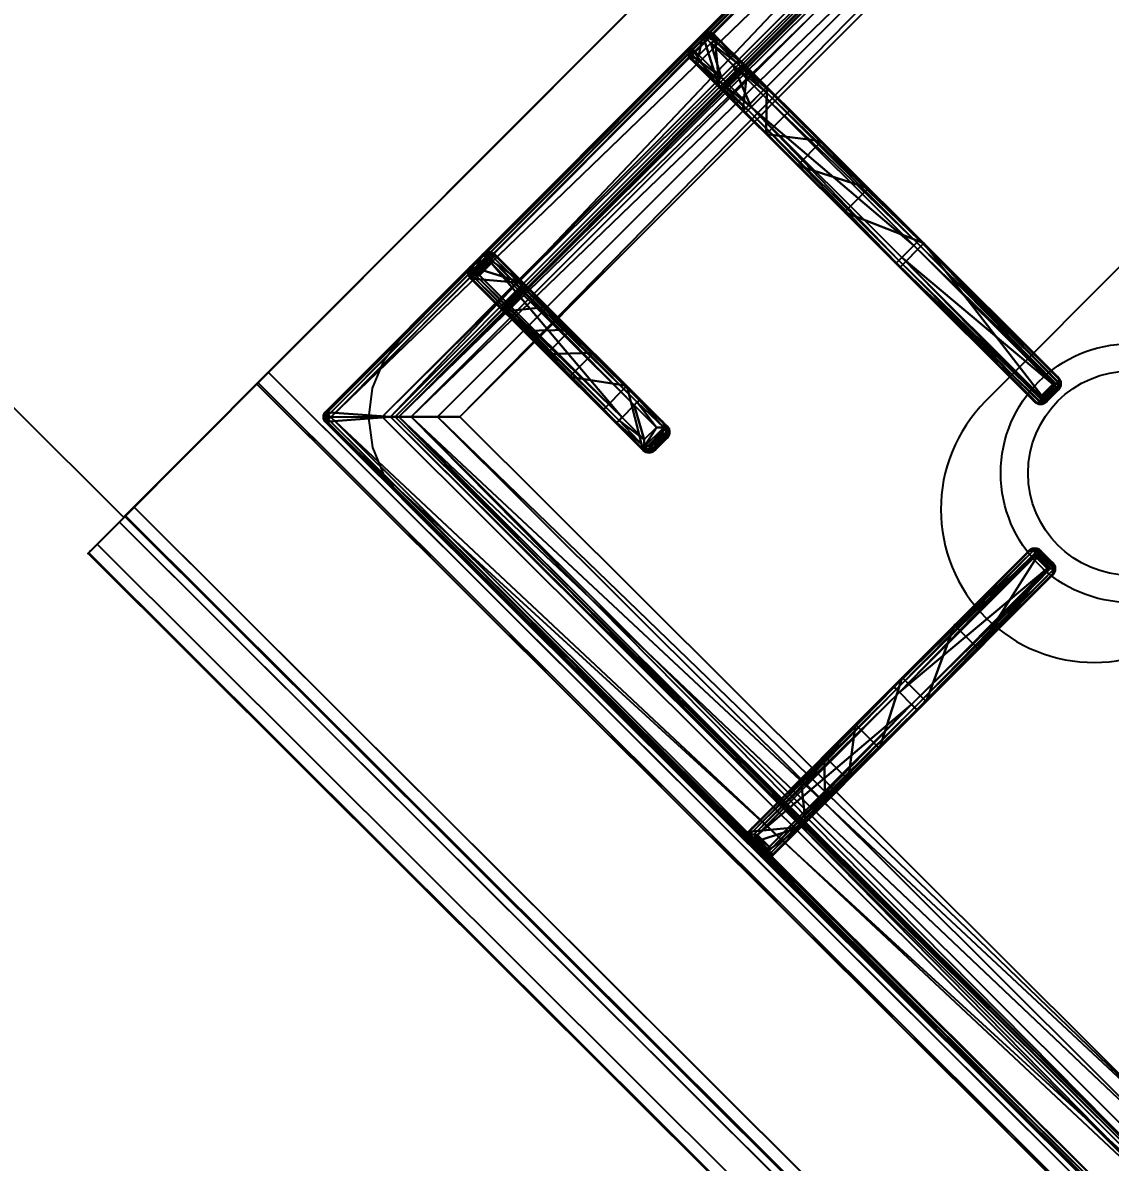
# Model space of a CAD drawing. Header units: millimetres. Extents: x 89237 to 96871, y -22823 to -19192.
# Drawn here: x 90952.78 to 90984.71, y -21313.73 to -21280.25 of the extents above; entities that cross this region are included whole.
import ezdxf

# ---------------------------------------------------------------- set-up
doc = ezdxf.new("R2010")
doc.units = ezdxf.units.MM
doc.header["$LTSCALE"] = 5
doc.linetypes.add('CONTINUA', pattern=[0])
doc.layers.get('DEFPOINTS').update_dxf_attribs({"linetype": 'CONTINUA'})
for name, color, linetype in [('200-EquipBlack-3d', 250, 'Continuous'), ('200-EquipBorder-2d', 9, 'Continuous'), ('200-EquipID-2d', 7, 'Continuous'), ('200-EquipInternal-2d', 252, 'Continuous'), ('200-EquipSteel-3d', 9, 'Continuous'), ('HG-006 Yazı 001', 1, 'Continuous')]:
    doc.layers.add(name, color=color, linetype=linetype)
doc.layers.add('200-InsPoint-3D', color=3, linetype='Continuous', plot=False)
doc.styles.add('ROMANS', font='micross.ttf')
doc.dimstyles.new('MSC Model 1-1', dxfattribs={"dimscale": 5, "dimtxt": 2.5, "dimasz": 2.5, "dimexe": 1.25, "dimexo": 0.625, "dimgap": 1, "dimtad": 1, "dimdec": 0, "dimdsep": 46, "dimtxsty": 'ROMANS', "dimcen": 2.5, "dimclrd": 256, "dimclre": 256, "dimclrt": 256, "dimadec": 0, "dimazin": 0, "dimtfac": 1, "dimtdec": 0, "dimtmove": 0, "dimatfit": 3, "dimfxl": 1, "dimtolj": 1, "dimtzin": 0, "dimarcsym": 0})

# ---------------------------------------------------------------- blocks, each defined once
blk = doc.blocks.new('ELECTROLUX-MC7-BODY400X250')
at = {"layer": '200-EquipBorder-2d'}
blk.add_line((0, -655), (0, 0), dxfattribs=at)
at = {"layer": '200-EquipSteel-3d'}
for points, invisible_edges in [([(0, -655, 650), (0, -655, 900), (0, -2, 900), (0, -102, 724)], 12), ([(0, -102, 724), (0, -655, 650), (0, -102, 650)], 1)]:
    blk.add_3dface(points, dxfattribs=dict(at, invisible_edges=invisible_edges))
for points in [[(0, -655, 650), (0, -102, 650), (400, -102, 650), (400, -655, 650)], [(0, -655, 650), (400, -655, 650), (400, -655, 900), (0, -655, 900)]]:
    blk.add_3dface(points, dxfattribs=at)
blk = doc.blocks.new('ELECTROLUX-MC-CRUSCOTTO400')
at = {"layer": '200-EquipBorder-2d'}
for p, q in [((0, 0), (0, -75)), ((0, -75), (400, -75))]:
    blk.add_line(p, q, dxfattribs=at)
at = {"layer": '200-EquipSteel-3d'}
for points in [[(0, -55.83, 654.41), (0, 0, 660.54), (400, 0, 660.54), (400, -55.83, 654.41)], [(0, 0, 660.54), (0, 0, 900), (400, 0, 900), (400, 0, 660.54)], [(0, 0, 900), (0, -62, 900), (400, -62, 900), (400, 0, 900)], [(0, -4.32, 810.26), (0, -59.37, 692.2), (400, -59.37, 692.2), (400, -4.32, 810.26)], [(0, -71.19, 877.81), (0, -4.82, 813.08), (400, -4.82, 813.08), (400, -71.19, 877.81)], [(0, -59.7, 690.72), (0, -59.7, 657.89), (400, -59.7, 657.89), (400, -59.7, 690.72)], [(0, -74.75, 884.46), (0, -71.19, 877.81), (400, -71.19, 877.81), (400, -74.75, 884.46)]]:
    blk.add_3dface(points, dxfattribs=at)
for points, invisible_edges in [([(0, -4.12, 811.75), (0, -4.1, 810.99), (400, -4.1, 810.99), (400, -4.12, 811.75)], 10), ([(0, -4.1, 810.99), (0, -4.32, 810.26), (400, -4.32, 810.26), (400, -4.1, 810.99)], 8), ([(0, -4.36, 812.47), (0, -4.12, 811.75), (400, -4.12, 811.75), (400, -4.36, 812.47)], 10), ([(0, -4.82, 813.08), (0, -4.36, 812.47), (400, -4.36, 812.47), (400, -4.82, 813.08)], 2), ([(0, -57.28, 654.56), (0, -55.83, 654.41), (400, -55.83, 654.41), (400, -57.28, 654.56)], 8), ([(0, -58.54, 655.29), (0, -57.28, 654.56), (400, -57.28, 654.56), (400, -58.54, 655.29)], 10), ([(0, -59.4, 656.46), (0, -58.54, 655.29), (400, -58.54, 655.29), (400, -59.4, 656.46)], 10), ([(0, -59.37, 692.2), (0, -59.51, 691.85), (400, -59.51, 691.85), (400, -59.37, 692.2)], 2), ([(0, -59.7, 657.89), (0, -59.4, 656.46), (400, -59.4, 656.46), (400, -59.7, 657.89)], 2), ([(0, -59.51, 691.85), (0, -59.62, 691.48), (400, -59.62, 691.48), (400, -59.51, 691.85)], 10), ([(0, -59.62, 691.48), (0, -59.68, 691.11), (400, -59.68, 691.11), (400, -59.62, 691.48)], 10), ([(0, -59.68, 691.11), (0, -59.7, 690.72), (400, -59.7, 690.72), (400, -59.68, 691.11)], 8), ([(0, -62, 900), (0, -69.22, 897.81), (400, -69.22, 897.81), (400, -62, 900)], 2), ([(0, -69.22, 897.81), (0, -74.01, 891.97), (400, -74.01, 891.97), (400, -69.22, 897.81)], 10), ([(0, -74.01, 891.97), (0, -74.75, 884.46), (400, -74.75, 884.46), (400, -74.01, 891.97)], 8)]:
    blk.add_3dface(points, dxfattribs=dict(at, invisible_edges=invisible_edges))
at = {"layer": '200-InsPoint-3D'}
blk.add_point((0, -75), dxfattribs=at)
blk = doc.blocks.new('ELECTROLUX-MC-BURNER6')
at = {"layer": '200-EquipInternal-2d'}
for radius in [38, 30]:
    blk.add_circle((0, 0), radius, dxfattribs=at)
blk = doc.blocks.new('ELECTROLUX-MC7-TOPFYERBRURNERS2')
at = {"layer": '200-EquipInternal-2d'}
for p, q in [((20, -651.5), (20, -85.5)), ((20.31, -494.75), (20.31, -499.75)), ((20.31, -494.75), (45.31, -494.75)), ((45.31, -492.25), (22.81, -492.25)), ((45.31, -494.75), (45.31, -492.25)), ((107.76, -492.25), (45.31, -492.25)), ((45.31, -494.75), (45.31, -499.75)), ((45.31, -494.75), (107.81, -494.75)), ((164.89, -492.25), (107.76, -492.25)), ((107.81, -494.75), (107.81, -499.75)), ((107.81, -494.75), (165.46, -494.75)), ((165.31, -492.25), (164.89, -492.25)), ((165.46, -494.75), (165.46, -499.75)), ((167.27, -494.16), (167.27, -500.34)), ((167.36, -494.75), (167.36, -499.75)), ((167.36, -494.75), (167.81, -494.75)), ((167.81, -494.75), (167.81, -499.75)), ((45.31, -499.75), (20.31, -499.75)), ((45.31, -502.25), (45.31, -499.75)), ((107.81, -499.75), (45.31, -499.75)), ((165.46, -499.75), (107.81, -499.75)), ((167.81, -499.75), (167.36, -499.75)), ((22.81, -502.25), (45.31, -502.25)), ((45.31, -502.25), (107.76, -502.25)), ((107.76, -502.25), (164.89, -502.25)), ((164.89, -502.25), (165.31, -502.25)), ((197.5, -531.94), (202.5, -531.94)), ((197.5, -532.39), (197.5, -531.94)), ((202.5, -531.94), (202.5, -532.39)), ((195, -534.44), (195, -534.86)), ((195, -534.86), (195, -590.74)), ((197.5, -532.39), (202.5, -532.39)), ((197.5, -534.29), (202.5, -534.29)), ((197.5, -590.69), (197.5, -534.29)), ((202.5, -534.29), (202.5, -590.69)), ((205, -534.86), (205, -534.44)), ((205, -590.74), (205, -534.86)), ((82.76, -583.5), (22.47, -583.5)), ((91.91, -583.5), (82.76, -583.5)), ((91.91, -583.5), (94.04, -583.5)), ((20, -586), (20, -591)), ((20, -586), (20, -591)), ((22, -586), (22, -591)), ((22, -586), (82.81, -586)), ((82.81, -586), (82.81, -591)), ((82.81, -586), (92.02, -586)), ((92.02, -591), (92.02, -586)), ((96.48, -586), (94.37, -586)), ((94.37, -586), (94.37, -591)), ((96.48, -591), (96.48, -586)), ((82.81, -591), (22, -591)), ((92.02, -591), (82.81, -591)), ((94.37, -591), (96.48, -591)), ((195, -590.74), (195, -651.03)), ((197.5, -590.69), (202.5, -590.69)), ((197.5, -651.5), (197.5, -590.69)), ((202.5, -590.69), (202.5, -651.5)), ((205, -651.03), (205, -590.74)), ((22.47, -593.5), (82.76, -593.5)), ((82.76, -593.5), (91.91, -593.5)), ((94.04, -593.5), (91.91, -593.5)), ((197.5, -651.5), (202.5, -651.5)), ((378, -653.5), (22, -653.5)), ((197.5, -653.5), (202.5, -653.5)), ((197.5, -653.5), (202.5, -653.5))]:
    blk.add_line(p, q, dxfattribs=at)
blk.add_lwpolyline([(48.98, -112.48), (351.02, -112.48), (351.02, -624.52), (48.98, -624.52)], close=True, dxfattribs=at)
blk.add_lwpolyline([(155, -383.5), (155, -512.25, 1), (245, -512.25), (245, -383.5)], format="xyb", dxfattribs=at)
for centre, start, end in [((22.81, -494.75), 90, 180), ((22.81, -499.75), 180, 270)]:
    blk.add_arc(centre, 2.5, start, end, dxfattribs=at)
for centre, major_axis, ratio, start_param, end_param in [((107.76, -494.75), (0, 2.5), 0.02182, 4.712389, 6.283185), ((164.89, -494.75), (0, 2.5), 0.951091, -0.914364, 0), ((165.31, -494.75), (-2.5, 0), 0.99863, 3.141593, 4.712389), ((163.89, -494.75), (-3.47, 0), 0.720185, 3.141593, 3.380139), ((107.76, -499.75), (0, 2.5), 0.02182, 3.141593, 4.712389), ((164.89, -499.75), (0, 2.5), 0.951091, 3.141593, 4.055957), ((165.31, -499.75), (2.5, 0), 0.99863, 4.712389, 6.283185), ((163.89, -499.75), (3.47, 0), 0.720185, -0.238546, 0), ((197.5, -534.44), (0, 2.5), 0.99863, 0, 1.570796), ((202.5, -534.44), (0, 2.5), 0.99863, -1.570796, 0), ((197.5, -534.86), (-2.5, 0), 0.951091, -0.914364, 0), ((202.5, -534.86), (-2.5, 0), 0.951091, 3.141593, 4.055957), ((197.5, -590.74), (2.5, 0), 0.02182, 1.570796, 3.141593), ((202.5, -590.74), (2.5, 0), 0.02182, 0, 1.570796), ((22, -651.5), (1.42, 1.42), 0.997265, 2.357564, 3.925621), ((197.5, -651.03), (2.5, 0), 0.948965, 3.141593, 4.036737), ((202.5, -651.03), (2.5, 0), 0.948965, -0.895145, 0)]:
    blk.add_ellipse(centre, major_axis=major_axis, ratio=ratio, start_param=start_param, end_param=end_param, dxfattribs=at)
at = {"layer": '200-EquipInternal-2d', "extrusion": (0, 0, -1)}
for centre, major_axis, ratio, start_param, end_param in [((22.47, -586), (0, 2.5), 0.948965, -0.895145, 0), ((82.76, -586), (0, 2.5), 0.02182, 0, 1.570796), ((91.91, -586), (0, 2.5), 0.84544, 0, 0.894481), ((91.91, -586), (2.5, 2.5), 0.02182, 0.872665, 1.54898), ((91.91, -586), (-1.92, 1.92), 0.8391, 1.592613, 2.268928), ((82.76, -591), (0, 2.5), 0.02182, 1.570796, 3.141593), ((91.91, -591), (-2.5, 2.5), 0.02182, 1.592613, 2.268928), ((91.91, -591), (1.92, 1.92), 0.8391, 0.872665, 1.54898), ((22.47, -591), (0, 2.5), 0.948965, 3.141593, 4.036737), ((91.91, -591), (0, 2.5), 0.84544, 2.247111, 3.141593)]:
    blk.add_ellipse(centre, major_axis=major_axis, ratio=ratio, start_param=start_param, end_param=end_param, dxfattribs=at)
at = {"layer": '200-EquipInternal-2d'}
for points, knots in [([(165.46, -494.75), (165.46, -494.75), (165.46, -494.75), (165.46, -494.75), (165.46, -494.75), (165.46, -494.75), (165.46, -494.75), (165.46, -494.74), (165.46, -494.74), (165.46, -494.74), (165.47, -494.74), (165.47, -494.73), (165.47, -494.73), (165.49, -494.71), (165.5, -494.7), (165.52, -494.68), (165.54, -494.66), (165.59, -494.6), (165.63, -494.55), (165.75, -494.41), (165.85, -494.31), (166.03, -494.1), (166.13, -493.99), (166.32, -493.77), (166.41, -493.66), (166.59, -493.44), (166.69, -493.33), (166.78, -493.22)], [8.18857, 8.18857, 8.18857, 8.18857, 8.190334, 8.190334, 8.192098, 8.192098, 8.195626, 8.195626, 8.202682, 8.202682, 8.216794, 8.216794, 8.245018, 8.245018, 8.301466, 8.301466, 8.414361, 8.414361, 8.640152, 8.640152, 9.091733, 9.091733, 9.543315, 9.543315, 9.994896, 9.994896, 10.458359, 10.458359, 10.458359, 10.458359]), ([(166.78, -493.22), (166.93, -493.42), (167.06, -493.63), (167.2, -493.95), (167.24, -494.06), (167.27, -494.16)], [11.917214, 11.917214, 11.917214, 11.917214, 12.775852, 12.775852, 13.165698, 13.165698, 13.165698, 13.165698]), ([(166.78, -501.28), (166.69, -501.17), (166.59, -501.06), (166.41, -500.84), (166.32, -500.73), (166.13, -500.51), (166.03, -500.4), (165.85, -500.19), (165.75, -500.09), (165.63, -499.95), (165.59, -499.9), (165.54, -499.84), (165.52, -499.82), (165.5, -499.8), (165.49, -499.79), (165.47, -499.77), (165.47, -499.77), (165.47, -499.76), (165.46, -499.76), (165.46, -499.76), (165.46, -499.76), (165.46, -499.75), (165.46, -499.75), (165.46, -499.75), (165.46, -499.75), (165.46, -499.75), (165.46, -499.75), (165.46, -499.75)], [5.918265, 5.918265, 5.918265, 5.918265, 6.381728, 6.381728, 6.833309, 6.833309, 7.284891, 7.284891, 7.736472, 7.736472, 7.962263, 7.962263, 8.075158, 8.075158, 8.131606, 8.131606, 8.15983, 8.15983, 8.173942, 8.173942, 8.180998, 8.180998, 8.184526, 8.184526, 8.18629, 8.18629, 8.188054, 8.188054, 8.188054, 8.188054]), ([(167.27, -500.34), (167.24, -500.44), (167.2, -500.55), (167.06, -500.87), (166.93, -501.08), (166.78, -501.28)], [0.764042, 0.764042, 0.764042, 0.764042, 1.153889, 1.153889, 2.012527, 2.012527, 2.012527, 2.012527]), ([(195.97, -532.97), (196.17, -532.82), (196.38, -532.69), (196.75, -532.53), (196.91, -532.48), (197.21, -532.41), (197.36, -532.39), (197.5, -532.39)], [11.914788, 11.914788, 11.914788, 11.914788, 12.773425, 12.773425, 13.35037, 13.35037, 13.927314, 13.927314, 13.927314, 13.927314]), ([(197.5, -534.29), (197.5, -534.29), (197.5, -534.29), (197.5, -534.29), (197.5, -534.29), (197.5, -534.29), (197.5, -534.29), (197.49, -534.29), (197.49, -534.29), (197.49, -534.29), (197.49, -534.28), (197.48, -534.28), (197.48, -534.27), (197.46, -534.26), (197.45, -534.25), (197.43, -534.23), (197.41, -534.21), (197.34, -534.16), (197.3, -534.12), (197.16, -533.99), (197.06, -533.9), (196.85, -533.72), (196.74, -533.62), (196.52, -533.43), (196.41, -533.34), (196.19, -533.16), (196.08, -533.06), (195.97, -532.97)], [8.18747, 8.18747, 8.18747, 8.18747, 8.189233, 8.189233, 8.190997, 8.190997, 8.194524, 8.194524, 8.201577, 8.201577, 8.215685, 8.215685, 8.2439, 8.2439, 8.300331, 8.300331, 8.413192, 8.413192, 8.638915, 8.638915, 9.09036, 9.09036, 9.541804, 9.541804, 9.993249, 9.993249, 10.456684, 10.456684, 10.456684, 10.456684]), ([(202.5, -532.39), (202.64, -532.39), (202.79, -532.41), (203.09, -532.48), (203.25, -532.53), (203.62, -532.69), (203.83, -532.82), (204.03, -532.97)], [0, 0, 0, 0, 0.576945, 0.576945, 1.153889, 1.153889, 2.012527, 2.012527, 2.012527, 2.012527]), ([(204.03, -532.97), (203.92, -533.06), (203.81, -533.16), (203.59, -533.34), (203.48, -533.43), (203.26, -533.62), (203.15, -533.72), (202.94, -533.9), (202.84, -533.99), (202.7, -534.12), (202.66, -534.16), (202.59, -534.21), (202.57, -534.23), (202.55, -534.25), (202.54, -534.26), (202.52, -534.27), (202.52, -534.28), (202.51, -534.28), (202.51, -534.29), (202.51, -534.29), (202.51, -534.29), (202.5, -534.29), (202.5, -534.29), (202.5, -534.29), (202.5, -534.29), (202.5, -534.29), (202.5, -534.29), (202.5, -534.29)], [5.917739, 5.917739, 5.917739, 5.917739, 6.381174, 6.381174, 6.832619, 6.832619, 7.284064, 7.284064, 7.735508, 7.735508, 7.961231, 7.961231, 8.074092, 8.074092, 8.130523, 8.130523, 8.158738, 8.158738, 8.172846, 8.172846, 8.179899, 8.179899, 8.183426, 8.183426, 8.18519, 8.18519, 8.186953, 8.186953, 8.186953, 8.186953]), ([(20, -586), (20.01, -585.86), (20.03, -585.71), (20.09, -585.41), (20.14, -585.25), (20.31, -584.87), (20.45, -584.64), (20.62, -584.44)], [0, 0, 0, 0, 0.576945, 0.576945, 1.153889, 1.153889, 2.068716, 2.068716, 2.068716, 2.068716]), ([(20.62, -584.44), (20.79, -584.64), (20.99, -584.87), (21.33, -585.25), (21.47, -585.41), (21.74, -585.71), (21.87, -585.86), (22, -586)], [11.858599, 11.858599, 11.858599, 11.858599, 12.773425, 12.773425, 13.35037, 13.35037, 13.927314, 13.927314, 13.927314, 13.927314]), ([(94.04, -583.5), (94.19, -583.5), (94.35, -583.51), (94.66, -583.58), (94.82, -583.63), (95.12, -583.75), (95.26, -583.83), (95.53, -584.02), (95.65, -584.12), (95.87, -584.34), (95.97, -584.47), (96.15, -584.74), (96.23, -584.89), (96.35, -585.2), (96.4, -585.36), (96.46, -585.68), (96.48, -585.84), (96.48, -586)], [3.776921, 3.776921, 3.776921, 3.776921, 4.248957, 4.248957, 4.720993, 4.720993, 5.193029, 5.193029, 5.665065, 5.665065, 6.135831, 6.135831, 6.606596, 6.606596, 7.077361, 7.077361, 7.548126, 7.548126, 7.548126, 7.548126]), ([(20.62, -592.56), (20.45, -592.36), (20.31, -592.13), (20.14, -591.75), (20.09, -591.59), (20.03, -591.29), (20.01, -591.14), (20, -591)], [11.858599, 11.858599, 11.858599, 11.858599, 12.773425, 12.773425, 13.35037, 13.35037, 13.927314, 13.927314, 13.927314, 13.927314]), ([(22, -591), (21.87, -591.14), (21.74, -591.29), (21.47, -591.59), (21.33, -591.75), (20.99, -592.13), (20.79, -592.36), (20.62, -592.56)], [0, 0, 0, 0, 0.576945, 0.576945, 1.153889, 1.153889, 2.068716, 2.068716, 2.068716, 2.068716]), ([(96.48, -591), (96.48, -591.16), (96.46, -591.32), (96.4, -591.64), (96.35, -591.8), (96.23, -592.11), (96.15, -592.26), (95.97, -592.53), (95.87, -592.66), (95.65, -592.88), (95.53, -592.98), (95.26, -593.17), (95.12, -593.25), (94.82, -593.37), (94.66, -593.42), (94.35, -593.48), (94.19, -593.5), (94.04, -593.5)], [15.096253, 15.096253, 15.096253, 15.096253, 15.567018, 15.567018, 16.037783, 16.037783, 16.508548, 16.508548, 16.979314, 16.979314, 17.45135, 17.45135, 17.923386, 17.923386, 18.395422, 18.395422, 18.867458, 18.867458, 18.867458, 18.867458]), ([(195.94, -652.88), (196.14, -652.71), (196.37, -652.51), (196.75, -652.17), (196.91, -652.03), (197.21, -651.76), (197.36, -651.63), (197.5, -651.5)], [11.858599, 11.858599, 11.858599, 11.858599, 12.773425, 12.773425, 13.35037, 13.35037, 13.927314, 13.927314, 13.927314, 13.927314]), ([(202.5, -651.5), (202.64, -651.63), (202.79, -651.76), (203.09, -652.03), (203.25, -652.17), (203.63, -652.51), (203.86, -652.71), (204.06, -652.88)], [0, 0, 0, 0, 0.576945, 0.576945, 1.153889, 1.153889, 2.068716, 2.068716, 2.068716, 2.068716]), ([(197.5, -653.5), (197.36, -653.49), (197.21, -653.47), (196.91, -653.41), (196.75, -653.36), (196.37, -653.19), (196.14, -653.05), (195.94, -652.88)], [0, 0, 0, 0, 0.576945, 0.576945, 1.153889, 1.153889, 2.068716, 2.068716, 2.068716, 2.068716]), ([(204.06, -652.88), (203.86, -653.05), (203.63, -653.19), (203.25, -653.36), (203.09, -653.41), (202.79, -653.47), (202.64, -653.49), (202.5, -653.5)], [11.858599, 11.858599, 11.858599, 11.858599, 12.773425, 12.773425, 13.35037, 13.35037, 13.927314, 13.927314, 13.927314, 13.927314])]:
    blk.add_open_spline(points, degree=3, knots=knots, dxfattribs=at)
at = {"layer": '200-EquipSteel-3d'}
for points, invisible_edges in [([(0, -80.5, 900), (20.34, -117.26, 900), (20.34, -619.74, 900), (0, -655, 900)], 5), ([(21.49, -628.47, 900), (20.34, -619.74, 900), (0, -655, 900)], 10), ([(24.86, -636.62, 900), (21.49, -628.47, 900), (0, -655, 900)], 10), ([(30.23, -643.61, 900), (24.86, -636.62, 900), (0, -655, 900)], 10), ([(37.22, -648.98, 900), (30.23, -643.61, 900), (0, -655, 900)], 10), ([(45.37, -652.35, 900), (37.22, -648.98, 900), (0, -655, 900)], 10), ([(54.11, -653.5, 900), (45.37, -652.35, 900), (0, -655, 900)], 10), ([(0, -655, 900), (54.11, -653.5, 900), (345.89, -653.5, 900), (400, -655, 900)], 5)]:
    blk.add_3dface(points, dxfattribs=dict(at, invisible_edges=invisible_edges))
at = {"layer": '200-EquipBlack-3d'}
mesh = blk.add_polyface(dxfattribs=at)
corners = [(379.78, -85.71, 904.1), (380, -85.5, 900), (379.52, -84.72, 904.14), (379.73, -84.5, 900), (378, -83.5, 900), (378.78, -83.98, 904.14), (379, -83.77, 900), (377.79, -83.72, 904.1), (379.48, -85.71, 905.06), (379.29, -84.85, 905), (378.65, -85.21, 905.73), (378.76, -85.71, 905.75), (378.65, -84.21, 905), (377.79, -84.02, 905.06), (378.29, -84.85, 905.73), (377.79, -84.74, 905.75), (377.79, -85.71, 906), (22.21, -85.71, 906), (22.21, -84.74, 905.75), (22.21, -84.02, 905.06), (22.21, -83.72, 904.1), (22, -83.5, 900), (365.45, -638.95, 900), (22, -653.5, 900), (34.55, -638.95, 900), (365.45, -98.05, 900), (380, -651.5, 900), (34.55, -98.05, 900), (20, -85.5, 900), (21, -83.77, 900), (379.73, -652.5, 900), (379, -653.23, 900), (378, -653.5, 900), (20, -651.5, 900), (20.27, -652.5, 900), (21, -653.23, 900), (20.27, -84.5, 900), (21.22, -83.98, 904.14), (20.48, -84.72, 904.14), (20.22, -85.71, 904.1), (21.35, -84.21, 905), (21.71, -84.85, 905.73), (20.71, -84.85, 905), (20.52, -85.71, 905.06), (21.35, -85.21, 905.73), (21.24, -85.71, 905.75), (22.21, -651.29, 906), (21.24, -651.29, 905.75), (20.52, -651.29, 905.06), (20.22, -651.29, 904.1), (20.48, -652.28, 904.14), (21.22, -653.02, 904.14), (22.21, -653.28, 904.1), (20.71, -652.15, 905), (21.35, -651.79, 905.73), (21.35, -652.79, 905), (22.21, -652.98, 905.06), (21.71, -652.15, 905.73), (22.21, -652.26, 905.75), (35.55, -637.95, 899.73), (35.55, -99.05, 899.73), (36.28, -99.78, 899), (36.28, -637.22, 899), (38.88, -634.62, 902.5), (38.88, -102.38, 902.5), (36.31, -637.19, 905.06), (36.31, -99.81, 905.06), (32.81, -96.31, 906), (32.81, -640.69, 906), (48.98, -624.52, 885), (48.98, -112.48, 885), (44.36, -107.86, 885), (44.36, -629.14, 885), (377.79, -653.28, 904.1), (377.79, -652.98, 905.06), (377.79, -651.29, 906), (377.79, -652.26, 905.75), (363.72, -637.22, 899), (364.45, -637.95, 899.73), (364.45, -99.05, 899.73), (363.72, -99.78, 899), (367.19, -640.69, 906), (367.19, -96.31, 906), (378.78, -653.02, 904.14), (379.52, -652.28, 904.14), (379.78, -651.29, 904.1), (378.65, -652.79, 905), (378.29, -652.15, 905.73), (379.29, -652.15, 905), (379.48, -651.29, 905.06), (378.65, -651.79, 905.73), (378.76, -651.29, 905.75), (361.12, -634.62, 902.5), (351.02, -624.52, 885), (363.69, -637.19, 905.06), (355.64, -629.14, 885), (355.64, -107.86, 885), (351.02, -112.48, 885), (361.12, -102.38, 902.5), (363.69, -99.81, 905.06)]
mesh.append_faces([[corners[k] for k in face] for face in [(16, 10, 14), (17, 41, 44), (46, 54, 57), (75, 87, 90)]])
mesh.append_faces([[corners[k] for k in face] for face in [(4, 5, 6), (8, 10, 11), (16, 11, 10), (15, 16, 14), (7, 19, 13), (13, 18, 15), (28, 38, 36), (19, 41, 18), (17, 18, 41), (45, 17, 44), (39, 48, 43), (43, 47, 45), (23, 51, 35), (48, 54, 47), (46, 47, 54), (58, 46, 57), (52, 74, 56), (76, 56, 74), (26, 84, 30), (74, 87, 76), (85, 88, 84), (88, 87, 86), (75, 76, 87), (91, 75, 90), (85, 8, 89), (11, 89, 8)]], dxfattribs={"vtx0": -1})
mesh.append_faces([[corners[k] for k in face] for face in [(16, 15, 17), (22, 23, 24), (25, 26, 22), (27, 21, 25), (21, 28, 29), (6, 1, 4), (4, 25, 21), (24, 28, 27), (35, 33, 23), (26, 25, 1), (23, 22, 32), (17, 45, 46), (75, 81, 46), (81, 16, 82), (46, 67, 17), (17, 82, 16), (93, 72, 69), (72, 93, 95), (70, 71, 97), (97, 95, 93)]], dxfattribs={"vtx0": -1, "vtx1": -1})
mesh.append_faces([[corners[k] for k in face] for face in [(21, 27, 28), (4, 1, 25), (26, 32, 22), (24, 23, 33)]], dxfattribs={"vtx0": -1, "vtx1": -1, "vtx2": -1})
mesh.append_faces([[corners[k] for k in face] for face in [(17, 15, 18), (24, 33, 28), (46, 45, 47), (75, 58, 76), (16, 91, 11)]], dxfattribs={"vtx0": -1, "vtx2": -1})
mesh.append_faces([[corners[k] for k in face] for face in [(0, 1, 2), (5, 2, 6), (8, 0, 9), (5, 12, 2), (5, 7, 12), (12, 13, 14), (12, 14, 9), (2, 9, 0), (10, 9, 14), (19, 18, 13), (4, 21, 7), (30, 31, 26), (34, 33, 35), (20, 21, 37), (38, 37, 36), (19, 20, 40), (38, 42, 37), (38, 39, 42), (42, 43, 44), (42, 44, 40), (37, 40, 20), (41, 40, 44), (48, 47, 43), (28, 33, 39), (49, 33, 50), (51, 50, 35), (48, 49, 53), (51, 55, 50), (51, 52, 55), (55, 56, 57), (55, 57, 53), (50, 53, 49), (54, 53, 57), (24, 27, 59), (61, 62, 60), (63, 64, 65), (67, 68, 66), (69, 70, 63), (61, 71, 62), (73, 74, 52), (58, 56, 76), (32, 73, 23), (62, 77, 59), (22, 24, 78), (27, 25, 60), (80, 61, 79), (73, 32, 83), (84, 83, 30), (74, 73, 86), (88, 89, 90), (88, 86, 84), (83, 84, 86), (92, 93, 63), (68, 81, 65), (92, 63, 94), (72, 95, 62), (95, 96, 77), (98, 97, 92), (81, 82, 94), (98, 92, 99), (77, 80, 78), (25, 22, 79), (0, 8, 85), (91, 89, 11), (80, 96, 61), (70, 97, 64), (64, 98, 66), (82, 67, 99), (1, 0, 26)]], dxfattribs={"vtx1": -1})
mesh.append_faces([[corners[k] for k in face] for face in [(31, 32, 26), (75, 46, 58), (75, 16, 81), (81, 68, 46), (68, 67, 46), (67, 82, 17), (70, 69, 71), (72, 71, 69), (71, 96, 97), (96, 95, 97), (16, 75, 91)]], dxfattribs={"vtx1": -1, "vtx2": -1})
mesh.append_faces([[corners[k] for k in face] for face in [(1, 3, 2), (4, 7, 5), (2, 3, 6), (8, 9, 10), (7, 13, 12), (12, 9, 2), (13, 15, 14), (7, 20, 19), (21, 20, 7), (6, 3, 1), (28, 36, 29), (21, 29, 37), (28, 39, 38), (37, 29, 36), (19, 40, 41), (39, 43, 42), (42, 40, 37), (43, 45, 44), (39, 49, 48), (33, 49, 39), (33, 34, 50), (23, 52, 51), (50, 34, 35), (48, 53, 54), (52, 56, 55), (55, 53, 50), (56, 58, 57), (27, 60, 59), (62, 59, 60), (64, 66, 65), (68, 65, 66), (70, 64, 63), (71, 72, 62), (73, 52, 23), (77, 78, 59), (24, 59, 78), (25, 79, 60), (61, 60, 79), (32, 31, 83), (26, 85, 84), (83, 31, 30), (74, 86, 87), (73, 83, 86), (85, 89, 88), (88, 90, 87), (89, 91, 90), (93, 69, 63), (81, 94, 65), (63, 65, 94), (95, 77, 62), (96, 80, 77), (97, 93, 92), (82, 99, 94), (92, 94, 99), (80, 79, 78), (22, 78, 79), (96, 71, 61), (97, 98, 64), (98, 99, 66), (67, 66, 99), (0, 85, 26)]], dxfattribs={"vtx2": -1})
mesh = blk.add_polyface(dxfattribs=at)
corners = [(33.32, -379.61, 880), (366.68, -379.61, 880), (33.32, -383.23, 880), (366.68, -383.23, 880), (33.32, -353.77, 880), (366.68, -353.77, 880), (33.32, -357.39, 880), (366.68, -357.39, 880), (370.45, -357.54, 894.07), (29.55, -357.54, 894.07), (370.7, -357.75, 894.84), (28.97, -357.94, 895.59), (371.03, -357.94, 895.59), (29.3, -357.75, 894.84), (28.57, -358.13, 896.29), (371.43, -358.13, 896.29), (29.55, -361.16, 894.07), (370.45, -375.84, 894.07), (29.55, -375.84, 894.07), (370.5, -375.79, 894.26), (29.44, -375.74, 894.46), (370.56, -375.74, 894.46), (29.5, -375.79, 894.26), (29.37, -375.68, 894.65), (370.63, -375.68, 894.65), (29.55, -379.46, 894.07), (21.82, -362.96, 900), (25.49, -360.12, 899.11), (21.82, -374.04, 900), (25.49, -376.88, 899.11), (28.44, -363.73, 896.5), (27.13, -358.95, 897.99), (28.77, -362.18, 895.96), (29.07, -361.65, 895.39), (29.44, -361.26, 894.46), (29.5, -361.21, 894.26), (29.37, -361.32, 894.65), (28.53, -362.91, 896.36), (28.44, -373.27, 896.5), (28.53, -374.09, 896.36), (28.57, -378.87, 896.29), (28.77, -374.82, 895.96), (28.97, -379.06, 895.59), (29.3, -379.25, 894.84), (29.07, -375.35, 895.39), (27.13, -378.05, 897.99), (378.18, -362.96, 900), (374.51, -360.12, 899.11), (372.87, -358.95, 897.99), (370.45, -361.16, 894.07), (370.56, -361.26, 894.46), (370.5, -361.21, 894.26), (370.63, -361.32, 894.65), (370.93, -361.65, 895.39), (371.23, -362.18, 895.96), (371.47, -362.91, 896.36), (371.56, -363.73, 896.5), (371.56, -373.27, 896.5), (371.47, -374.09, 896.36), (370.93, -375.35, 895.39), (371.23, -374.82, 895.96), (370.45, -379.46, 894.07), (371.03, -379.06, 895.59), (370.7, -379.25, 894.84), (371.43, -378.87, 896.29), (372.87, -378.05, 897.99), (378.18, -374.04, 900), (374.51, -376.88, 899.11)]
mesh.append_faces([[corners[k] for k in face] for face in [(28, 27, 29), (39, 40, 38), (29, 31, 45), (26, 47, 27), (15, 31, 48), (48, 27, 47), (32, 55, 37), (56, 37, 55), (38, 58, 39), (60, 39, 58), (40, 65, 45), (66, 29, 67), (67, 45, 65), (48, 56, 15), (46, 67, 47), (47, 65, 48)]], dxfattribs={"vtx0": -1})
mesh.append_faces([[corners[k] for k in face] for face in [(8, 9, 10), (11, 12, 13), (13, 10, 9), (17, 18, 19), (20, 21, 22), (22, 19, 18), (11, 32, 14), (32, 11, 33), (9, 34, 13), (13, 33, 11), (40, 41, 42), (23, 43, 44), (43, 20, 25), (18, 25, 22), (22, 25, 20), (44, 42, 41), (6, 49, 16), (50, 35, 51), (35, 50, 34), (52, 34, 50), (51, 16, 49), (2, 61, 25), (62, 43, 63), (43, 62, 42), (64, 42, 62), (63, 25, 61), (56, 65, 57), (62, 60, 64), (60, 62, 59), (61, 21, 63), (63, 59, 62), (15, 54, 12), (52, 10, 53), (10, 50, 8), (49, 8, 51), (51, 8, 50), (53, 12, 54)]], dxfattribs={"vtx0": -1, "vtx1": -1})
mesh.append_faces([[corners[k] for k in face] for face in [(25, 18, 0), (38, 45, 31), (56, 48, 65), (8, 49, 7)]], dxfattribs={"vtx0": -1, "vtx2": -1})
mesh.append_faces([[corners[k] for k in face] for face in [(0, 1, 2), (4, 5, 6), (5, 4, 8), (14, 15, 11), (4, 6, 9), (1, 0, 17), (23, 24, 20), (2, 25, 0), (26, 27, 28), (14, 30, 31), (40, 45, 38), (27, 31, 29), (46, 47, 26), (31, 27, 48), (7, 49, 6), (36, 34, 52), (52, 53, 36), (54, 32, 53), (54, 55, 32), (30, 37, 56), (33, 36, 53), (57, 38, 56), (57, 58, 38), (59, 44, 60), (59, 24, 44), (41, 39, 60), (3, 61, 2), (40, 42, 64), (64, 65, 40), (29, 45, 67), (46, 26, 66), (67, 65, 47), (56, 55, 15), (5, 8, 7), (3, 1, 61)]], dxfattribs={"vtx1": -1})
mesh.append_faces([[corners[k] for k in face] for face in [(4, 9, 8), (15, 12, 11), (12, 10, 13), (6, 16, 9), (0, 18, 17), (24, 21, 20), (21, 19, 22), (16, 35, 9), (35, 34, 9), (34, 36, 13), (36, 33, 13), (32, 37, 14), (30, 38, 31), (39, 41, 40), (23, 20, 43), (43, 42, 44), (35, 16, 51), (43, 25, 63), (17, 19, 61), (19, 21, 61), (21, 24, 63), (24, 59, 63), (60, 58, 64), (55, 54, 15), (52, 50, 10), (10, 12, 53), (1, 17, 61)]], dxfattribs={"vtx1": -1, "vtx2": -1})
mesh.append_faces([[corners[k] for k in face] for face in [(1, 3, 2), (5, 7, 6), (37, 30, 14), (15, 14, 31), (32, 33, 53), (38, 30, 56), (24, 23, 44), (44, 41, 60), (66, 28, 29), (26, 28, 66), (46, 66, 67), (65, 64, 57), (58, 57, 64)]], dxfattribs={"vtx2": -1})
mesh = blk.add_polyface(dxfattribs=at)
corners = [(167.34, -494.45, 930.72), (167.81, -494.75, 922), (167.27, -494.16, 931.11), (167.36, -494.6, 930.62), (167.36, -494.75, 930.59), (167.48, -493.5, 922), (166.78, -493.22, 931.91), (165.31, -492.25, 922), (165.94, -492.51, 931.06), (166.56, -492.58, 922), (164.89, -492.25, 930.01), (107.79, -492.58, 933.75), (107.76, -492.25, 932.5), (107.81, -493.5, 934.67), (166.08, -494.04, 932.35), (165.46, -494.74, 932.48), (107.81, -494.75, 935), (165.48, -494.72, 932.48), (165.52, -494.68, 932.48), (165.58, -494.6, 932.47), (165.74, -494.43, 932.45), (109.4, -492.25, 922), (66.99, -492.25, 904.45), (22.81, -492.25, 910), (86.45, -492.25, 917.44), (53.98, -492.25, 885), (36.28, -492.25, 899), (44.36, -492.25, 885), (35.83, -492.25, 899.53), (35.23, -492.25, 899.88), (34.55, -492.25, 900), (22.81, -492.25, 900), (25.83, -492.25, 921.25), (34.06, -492.25, 929.49), (45.31, -492.25, 932.5), (167.48, -501, 922), (109.4, -502.25, 922), (167.81, -499.75, 922), (166.56, -501.92, 922), (165.31, -502.25, 922), (45.31, -494.75, 935), (45.31, -493.5, 934.67), (32.81, -494.75, 931.65), (32.98, -493.5, 931.36), (23.66, -494.75, 922.5), (33.44, -492.58, 930.57), (45.31, -492.58, 933.75), (24.75, -492.58, 921.87), (23.95, -493.5, 922.33), (21.56, -492.58, 910), (20.31, -494.75, 910), (20.65, -493.5, 910), (21.56, -492.58, 900), (20.31, -494.75, 900), (20.65, -493.5, 900), (45.31, -499.75, 935), (107.81, -499.75, 935), (32.81, -499.75, 931.65), (23.66, -499.75, 922.5), (20.31, -499.75, 910), (20.31, -499.75, 900), (34.55, -502.25, 900), (22.81, -502.25, 900), (21.56, -501.92, 900), (20.65, -501, 900), (164.89, -502.25, 930.01), (166.78, -501.28, 931.91), (167.27, -500.34, 931.11), (167.36, -499.75, 930.59), (167.36, -499.9, 930.62), (167.34, -500.05, 930.72), (165.94, -501.99, 931.06), (107.76, -502.25, 932.5), (86.45, -502.25, 917.44), (45.31, -502.25, 932.5), (34.06, -502.25, 929.49), (25.83, -502.25, 921.25), (22.81, -502.25, 910), (66.99, -502.25, 904.45), (35.23, -502.25, 899.88), (35.83, -502.25, 899.53), (44.36, -502.25, 885), (53.98, -502.25, 885), (36.28, -502.25, 899), (107.79, -501.92, 933.75), (166.08, -500.46, 932.35), (107.81, -501, 934.67), (165.74, -500.07, 932.45), (165.58, -499.9, 932.47), (165.52, -499.82, 932.48), (165.48, -499.78, 932.48), (165.46, -499.75, 932.48), (20.65, -501, 910), (23.95, -501, 922.33), (24.75, -501.92, 921.87), (21.56, -501.92, 910), (33.44, -501.92, 930.57), (32.98, -501, 931.36), (45.31, -501.92, 933.75), (45.31, -501, 934.67)]
mesh.append_faces([[corners[k] for k in face] for face in [(2, 5, 6), (8, 6, 9), (9, 6, 5), (8, 11, 6), (6, 13, 14), (35, 66, 38), (66, 35, 67), (66, 71, 38), (85, 86, 66), (66, 84, 71)]])
mesh.append_faces([[corners[k] for k in face] for face in [(7, 8, 9), (11, 13, 6), (42, 41, 43), (45, 48, 43), (32, 49, 47), (50, 48, 51), (51, 47, 49), (40, 13, 41), (41, 11, 46), (53, 51, 54), (54, 49, 52), (55, 42, 57), (50, 58, 44), (44, 57, 42), (37, 67, 35), (86, 84, 66), (58, 92, 93), (94, 97, 93), (75, 98, 96), (55, 97, 99), (99, 96, 98), (59, 64, 92), (62, 95, 63), (63, 92, 64), (86, 55, 99), (67, 6, 66), (14, 66, 6), (21, 73, 24), (82, 22, 78), (78, 24, 73)]], dxfattribs={"vtx0": -1})
mesh.append_faces([[corners[k] for k in face] for face in [(10, 21, 12), (22, 23, 24), (25, 26, 22), (24, 12, 21), (7, 5, 21), (35, 36, 37), (23, 49, 32), (34, 46, 12), (13, 11, 41), (54, 31, 53), (62, 60, 61), (36, 72, 73), (77, 73, 76), (83, 78, 80), (74, 98, 75), (4, 0, 68), (1, 4, 37)]], dxfattribs={"vtx0": -1, "vtx1": -1})
mesh.append_faces([[corners[k] for k in face] for face in [(15, 17, 16), (17, 18, 16), (18, 19, 16), (23, 22, 30), (31, 61, 53), (77, 61, 78), (88, 89, 56), (89, 90, 56), (90, 91, 56), (16, 56, 15), (56, 91, 15), (18, 89, 19), (89, 18, 90), (15, 90, 17), (90, 15, 91), (17, 90, 18), (89, 88, 19), (70, 68, 0)]], dxfattribs={"vtx0": -1, "vtx1": -1, "vtx2": -1})
mesh.append_faces([[corners[k] for k in face] for face in [(12, 11, 8), (16, 14, 13), (21, 1, 37), (34, 45, 46), (12, 46, 11), (23, 52, 49), (77, 78, 73), (72, 71, 84), (77, 94, 95), (72, 84, 98), (84, 86, 99)]], dxfattribs={"vtx0": -1, "vtx2": -1})
mesh.append_faces([[corners[k] for k in face] for face in [(0, 1, 2), (0, 3, 1), (10, 12, 8), (20, 14, 16), (7, 21, 10), (31, 23, 30), (9, 5, 7), (38, 39, 35), (40, 41, 42), (42, 43, 44), (45, 33, 47), (45, 43, 46), (32, 47, 33), (48, 44, 43), (41, 46, 43), (31, 52, 23), (51, 49, 54), (40, 55, 16), (40, 42, 55), (58, 57, 44), (50, 53, 59), (30, 61, 31), (63, 64, 62), (39, 38, 65), (70, 67, 37), (71, 65, 38), (39, 65, 36), (62, 61, 77), (81, 82, 83), (65, 71, 72), (87, 88, 56), (59, 92, 58), (58, 93, 57), (94, 76, 96), (94, 93, 95), (75, 96, 76), (97, 57, 93), (92, 95, 93), (60, 64, 59), (95, 92, 63), (98, 84, 99), (2, 6, 67), (20, 87, 14), (20, 19, 87), (85, 66, 14), (3, 0, 4), (2, 67, 0), (69, 68, 70), (36, 73, 21), (22, 24, 78), (81, 27, 82), (83, 26, 81), (26, 83, 28), (61, 30, 79), (29, 28, 79)]], dxfattribs={"vtx1": -1})
mesh.append_faces([[corners[k] for k in face] for face in [(3, 4, 1), (26, 28, 22), (28, 29, 22), (29, 30, 22), (23, 32, 24), (32, 33, 24), (33, 34, 24), (34, 12, 24), (5, 1, 21), (39, 36, 35), (36, 21, 37), (40, 16, 13), (55, 56, 16), (64, 60, 62), (60, 53, 61), (68, 69, 37), (65, 72, 36), (72, 74, 73), (74, 75, 73), (75, 76, 73), (61, 79, 78), (79, 80, 78), (82, 78, 83), (86, 85, 56), (62, 77, 95), (56, 55, 86), (74, 72, 98), (88, 87, 19), (67, 70, 0), (4, 68, 37)]], dxfattribs={"vtx1": -1, "vtx2": -1})
mesh.append_faces([[corners[k] for k in face] for face in [(1, 5, 2), (7, 10, 8), (19, 20, 16), (25, 27, 26), (34, 33, 45), (45, 47, 48), (50, 44, 48), (51, 48, 47), (53, 50, 51), (50, 59, 58), (53, 60, 59), (54, 52, 31), (69, 70, 37), (85, 87, 56), (77, 76, 94), (94, 96, 97), (55, 57, 97), (99, 97, 96), (87, 85, 14), (82, 25, 22), (27, 25, 82), (26, 27, 81), (83, 80, 28), (30, 29, 79), (28, 80, 79)]], dxfattribs={"vtx2": -1})
mesh = blk.add_polyface(dxfattribs=at)
corners = [(195, -649.29, 932.5), (195, -651, 900), (195.25, -650.32, 933.58), (196.25, -653.16, 900), (195.94, -651.14, 934.45), (195.33, -652.25, 900), (196.7, -651.6, 933.81), (197.5, -651.77, 933.1), (197.5, -653.5, 900), (202.5, -651.77, 933.1), (202.5, -653.5, 900), (195, -638.95, 900), (205, -638.95, 900), (205, -651, 900), (204.67, -652.25, 900), (203.75, -653.16, 900), (195, -590.74, 932.5), (195, -587.05, 917.44), (195, -565.35, 922), (195, -534.44, 922), (195, -534.86, 930.01), (195, -606.51, 904.45), (195, -619.52, 885), (195, -637.22, 899), (195, -629.14, 885), (195, -637.67, 899.53), (195, -638.27, 899.88), (196.72, -532.55, 931.28), (196.25, -532.27, 922), (195.97, -532.97, 931.91), (197.5, -532.39, 930.59), (197.5, -531.94, 922), (195.33, -533.19, 922), (195.26, -533.81, 931.06), (195.33, -590.71, 933.75), (196.25, -590.69, 934.67), (196.79, -533.67, 932.35), (197.49, -534.29, 932.48), (197.5, -590.69, 935), (197.47, -534.26, 932.48), (197.43, -534.23, 932.48), (197.35, -534.16, 932.47), (197.18, -534.01, 932.45), (202.5, -531.94, 922), (205, -565.35, 922), (205, -534.44, 922), (204.67, -533.19, 922), (203.75, -532.27, 922), (196.7, -650.48, 934.87), (197.5, -649.77, 935), (202.5, -532.39, 930.59), (204.03, -532.97, 931.91), (203.21, -533.67, 932.35), (202.65, -534.16, 932.47), (202.57, -534.23, 932.48), (202.53, -534.27, 932.48), (202.5, -534.29, 932.48), (202.82, -534.01, 932.45), (203.28, -532.55, 931.28), (202.5, -590.69, 935), (202.5, -649.77, 935), (203.3, -651.6, 933.81), (204.06, -651.14, 934.45), (203.3, -650.48, 934.87), (204.75, -650.32, 933.58), (205, -649.29, 932.5), (204.67, -590.71, 933.75), (205, -590.74, 932.5), (203.75, -590.69, 934.67), (205, -606.51, 904.45), (205, -587.05, 917.44), (205, -638.27, 899.88), (205, -637.67, 899.53), (205, -629.14, 885), (205, -619.52, 885), (205, -637.22, 899), (205, -534.86, 930.01), (204.74, -533.81, 931.06)]
mesh.append_faces([[corners[k] for k in face] for face in [(3, 4, 5), (4, 3, 6), (7, 6, 8), (8, 6, 3), (4, 2, 5), (27, 28, 29), (30, 31, 27), (31, 28, 27), (28, 32, 29), (29, 32, 33), (33, 34, 29), (29, 35, 36), (48, 35, 4), (49, 38, 48), (4, 34, 2), (61, 15, 62), (9, 10, 61), (10, 15, 61), (15, 14, 62), (62, 14, 64), (64, 66, 62), (62, 68, 63), (60, 63, 59), (47, 51, 46), (51, 47, 58), (50, 58, 43), (43, 58, 47), (51, 77, 46), (52, 68, 51), (51, 66, 77)]])
mesh.append_faces([[corners[k] for k in face] for face in [(19, 33, 32), (34, 35, 29), (38, 35, 48), (35, 34, 4), (60, 48, 63), (13, 64, 14), (66, 68, 62), (68, 66, 51), (18, 70, 17), (74, 21, 69), (69, 17, 70)]], dxfattribs={"vtx0": -1})
mesh.append_faces([[corners[k] for k in face] for face in [(3, 1, 8), (13, 10, 12), (16, 17, 0), (17, 16, 18), (20, 18, 16), (22, 23, 21), (43, 44, 31), (44, 43, 45), (47, 45, 43), (41, 53, 42), (65, 70, 67)]], dxfattribs={"vtx0": -1, "vtx1": -1})
mesh.append_faces([[corners[k] for k in face] for face in [(12, 8, 1), (11, 0, 21), (37, 39, 38), (39, 40, 38), (40, 41, 38), (53, 41, 54), (39, 55, 40), (56, 55, 37), (37, 55, 39), (55, 54, 40), (40, 54, 41), (37, 38, 56), (38, 59, 56), (65, 12, 69), (53, 54, 59), (54, 55, 59), (55, 56, 59)]], dxfattribs={"vtx0": -1, "vtx1": -1, "vtx2": -1})
mesh.append_faces([[corners[k] for k in face] for face in [(16, 34, 33), (38, 36, 35), (16, 2, 34), (67, 66, 64), (65, 69, 70), (69, 72, 75), (67, 77, 66)]], dxfattribs={"vtx0": -1, "vtx2": -1})
mesh.append_faces([[corners[k] for k in face] for face in [(0, 1, 2), (5, 2, 1), (7, 8, 9), (11, 12, 1), (14, 15, 13), (1, 0, 11), (19, 18, 20), (20, 33, 19), (20, 16, 33), (42, 36, 38), (32, 28, 19), (46, 45, 47), (0, 2, 16), (30, 27, 50), (29, 51, 27), (51, 29, 52), (57, 52, 42), (58, 50, 27), (6, 61, 4), (6, 7, 61), (4, 62, 48), (49, 48, 60), (65, 64, 13), (65, 67, 64), (13, 12, 65), (73, 74, 75), (45, 76, 44), (45, 46, 76), (77, 76, 46), (76, 77, 67), (57, 53, 59), (31, 30, 43), (44, 70, 18), (21, 17, 69), (74, 73, 22), (73, 75, 24), (23, 75, 25), (12, 11, 71), (26, 25, 71)]], dxfattribs={"vtx1": -1})
mesh.append_faces([[corners[k] for k in face] for face in [(15, 10, 13), (10, 8, 12), (17, 21, 0), (23, 25, 21), (25, 26, 21), (26, 11, 21), (28, 31, 19), (44, 18, 31), (18, 19, 31), (38, 49, 59), (12, 71, 69), (71, 72, 69), (74, 69, 75), (70, 44, 67), (76, 67, 44), (68, 52, 59)]], dxfattribs={"vtx1": -1, "vtx2": -1})
mesh.append_faces([[corners[k] for k in face] for face in [(8, 10, 9), (3, 5, 1), (22, 24, 23), (41, 42, 38), (29, 36, 52), (53, 57, 42), (51, 58, 27), (52, 36, 42), (49, 60, 59), (7, 9, 61), (61, 62, 4), (62, 63, 48), (59, 63, 68), (52, 57, 59), (30, 50, 43), (74, 22, 21), (73, 24, 22), (75, 23, 24), (75, 72, 25), (11, 26, 71), (25, 72, 71)]], dxfattribs={"vtx2": -1})
mesh = blk.add_polyface(dxfattribs=at)
corners = [(92.02, -586, 934.6), (93.56, -592.56, 933.98), (93.56, -584.43, 933.98), (92.02, -591, 934.6), (94.37, -591, 932.53), (94.37, -586, 932.53), (96.29, -585.04, 920.55), (96.48, -586, 920.59), (95.76, -584.23, 920.43), (92.82, -583.75, 933.14), (94.04, -583.5, 920), (91.91, -583.5, 932.1), (94.97, -583.69, 920.24), (96.48, -591, 920.59), (96.29, -591.96, 920.55), (92.82, -593.25, 933.14), (95.76, -592.77, 920.43), (94.97, -593.31, 920.24), (94.04, -593.5, 920), (91.91, -593.5, 932.1), (82.76, -583.5, 932.5), (77.27, -583.5, 912.68), (24.21, -583.5, 932.5), (53.98, -583.5, 885), (36.28, -583.5, 899), (63.49, -583.5, 900.63), (44.36, -583.5, 885), (35.83, -583.5, 899.53), (35.23, -583.5, 899.88), (22.5, -583.5, 900), (34.55, -583.5, 900), (77.27, -593.5, 912.68), (53.98, -593.5, 885), (63.49, -593.5, 900.63), (82.76, -593.5, 932.5), (22.5, -593.5, 900), (34.55, -593.5, 900), (24.21, -593.5, 932.5), (35.23, -593.5, 899.88), (35.83, -593.5, 899.53), (44.36, -593.5, 885), (36.28, -593.5, 899), (21.73, -591, 933.1), (20, -591, 900), (21.9, -591.8, 933.81), (21.25, -593.16, 900), (22.36, -592.56, 934.45), (20.34, -592.25, 900), (23.18, -593.25, 933.58), (20, -586, 900), (21.73, -586, 933.1), (20.34, -584.75, 900), (21.25, -583.83, 900), (82.81, -592.25, 934.67), (82.81, -591, 935), (82.79, -593.16, 933.75), (23.02, -591.8, 934.87), (23.73, -591, 935), (82.81, -586, 935), (23.73, -586, 935), (22.36, -584.44, 934.45), (23.02, -585.2, 934.87), (21.9, -585.2, 933.81), (23.18, -583.75, 933.58), (82.79, -583.83, 933.75), (82.81, -584.75, 934.67)]
mesh.append_faces([[corners[k] for k in face] for face in [(5, 6, 2), (5, 7, 6), (6, 8, 2), (13, 4, 14), (16, 14, 1), (1, 14, 4), (42, 43, 44), (45, 46, 47), (46, 45, 48), (46, 44, 47), (44, 43, 47), (1, 55, 15), (48, 55, 46), (46, 53, 56), (57, 56, 54), (50, 62, 49), (49, 62, 51), (63, 52, 60), (52, 51, 60), (60, 51, 62), (61, 65, 60), (59, 58, 61), (60, 64, 63), (9, 64, 2)]])
mesh.append_faces([[corners[k] for k in face] for face in [(0, 1, 2), (15, 16, 1), (16, 15, 17), (19, 17, 15), (32, 25, 33), (35, 48, 45), (35, 30, 36), (3, 53, 1), (53, 55, 1), (55, 53, 46), (58, 65, 61), (65, 64, 60), (64, 65, 2), (65, 0, 2)]], dxfattribs={"vtx0": -1})
mesh.append_faces([[corners[k] for k in face] for face in [(20, 21, 22), (23, 24, 25), (25, 22, 21), (30, 22, 28), (12, 17, 10), (17, 12, 16), (6, 14, 8), (8, 16, 12), (18, 34, 31), (37, 31, 34), (51, 29, 49), (49, 30, 43)]], dxfattribs={"vtx0": -1, "vtx1": -1})
mesh.append_faces([[corners[k] for k in face] for face in [(25, 28, 22), (37, 38, 33), (35, 43, 30)]], dxfattribs={"vtx0": -1, "vtx1": -1, "vtx2": -1})
mesh.append_faces([[corners[k] for k in face] for face in [(37, 33, 31), (33, 39, 41), (34, 15, 55), (34, 55, 48), (58, 54, 3), (54, 58, 59), (20, 63, 64), (20, 64, 9)]], dxfattribs={"vtx0": -1, "vtx2": -1})
mesh.append_faces([[corners[k] for k in face] for face in [(1, 4, 2), (2, 8, 9), (10, 11, 12), (12, 9, 8), (4, 13, 5), (18, 17, 19), (11, 10, 20), (29, 22, 30), (7, 13, 6), (10, 18, 21), (25, 21, 33), (19, 34, 18), (35, 36, 37), (40, 32, 41), (37, 48, 35), (43, 42, 49), (45, 47, 35), (19, 15, 34), (37, 34, 48), (0, 58, 3), (57, 54, 59), (42, 44, 50), (46, 60, 44), (60, 46, 61), (59, 61, 57), (62, 50, 44), (22, 29, 63), (22, 63, 20), (11, 20, 9), (26, 23, 40), (24, 26, 41), (36, 30, 38), (24, 41, 27), (39, 38, 27)]], dxfattribs={"vtx1": -1})
mesh.append_faces([[corners[k] for k in face] for face in [(10, 21, 20), (24, 27, 25), (27, 28, 25), (13, 14, 6), (14, 16, 8), (36, 38, 37), (38, 39, 33), (32, 33, 41), (47, 43, 35), (29, 30, 49), (3, 54, 53), (58, 0, 65)]], dxfattribs={"vtx1": -1, "vtx2": -1})
mesh.append_faces([[corners[k] for k in face] for face in [(0, 3, 1), (4, 5, 2), (11, 9, 12), (13, 7, 5), (23, 26, 24), (17, 18, 10), (18, 31, 21), (32, 23, 25), (21, 31, 33), (42, 50, 49), (51, 52, 29), (54, 56, 53), (46, 56, 61), (60, 62, 44), (61, 56, 57), (29, 52, 63), (23, 32, 40), (26, 40, 41), (30, 28, 38), (41, 39, 27), (38, 28, 27)]], dxfattribs={"vtx2": -1})
blk = doc.blocks.new('E7GCGD2C00')
for name, p in [('ELECTROLUX-MC7-BODY400X250', (0, 0)), ('ELECTROLUX-MC7-TOPFYERBRURNERS2', (0, 0)), ('ELECTROLUX-MC-BURNER6', (200, -497.25)), ('ELECTROLUX-MC-CRUSCOTTO400', (0, -655))]:
    blk.add_blockref(name, p)
blk = doc.blocks.new('*D141')
at = {"layer": 'DEFPOINTS', "color": 0, "transparency": 16777216}
for p in [(90968.862, -21309.963), (90827.458, -21490.769), (90862.179, -21525.406)]:
    blk.add_point(p, dxfattribs=at)
at = {"layer": 'HG-006 Yazı 001', "lineweight": -2, "transparency": 16777216}
for p, q in [((90971.074, -21312.17), (91027.537, -21368.497)), ((91014.284, -21372.932), (90871.007, -21516.557)), ((90829.671, -21492.976), (90866.604, -21529.82))]:
    blk.add_line(p, q, dxfattribs=at)
at = {"layer": 'HG-006 Yazı 001', "transparency": 16777216}
for points in [[(91015.759, -21374.404), (91012.81, -21371.461), (91023.113, -21364.083)], [(90872.482, -21518.028), (90869.533, -21515.085), (90862.179, -21525.406)]]:
    blk.add_solid(points, dxfattribs=at)
at = {"layer": 'HG-006 Yazı 001', "transparency": 16777216, "insert": (90950.761, -21452.84), "char_height": 12.5, "attachment_point": 5, "rotation": 225.0693, "style": 'ROMANS'}
blk.add_mtext('\\A1;228', dxfattribs=at)

msp = doc.modelspace()

# ---------------------------------------------------------------- linework, layer by layer
at = {"layer": '200-EquipID-2d'}
msp.add_lwpolyline([(90875.469, -21214.701), (90925.976, -21164.072), (91006.249, -21244.151), (90955.742, -21294.781)], close=True, dxfattribs=at)

# ---------------------------------------------------------------- block references
at = {"xscale": 0.0999999999957735, "yscale": 0.09999999999854481, "zscale": 0.1, "rotation": 315.0775352073464}
msp.add_blockref('E7GCGD2C00', (91006.249, -21244.151), dxfattribs=at)

# ---------------------------------------------------------------- texts
at = {"insert": (90919.43, -21269.672), "char_height": 10, "width": 143.12775, "attachment_point": 1, "rotation": 45.0693}
msp.add_mtext('{\\fArial|b0|i0|c162|p34;FRİTÖZ \\PİSTASYONU}', dxfattribs=at)

# ---------------------------------------------------------------- dimensions: what is measured, and where the dimension line sits
at = {"layer": 'HG-006 Yazı 001'}
dim = msp.add_linear_dim(base=(90862.179, -21525.406), p1=(90968.862, -21309.963), p2=(90827.458, -21490.769), angle=225.0693, dimstyle='MSC Model 1-1', dxfattribs=at)
dim.commit()
dim.dimension.update_dxf_attribs({"geometry": '*D141', "text_midpoint": (90950.761, -21452.84)})

doc.saveas('drawing.dxf')
